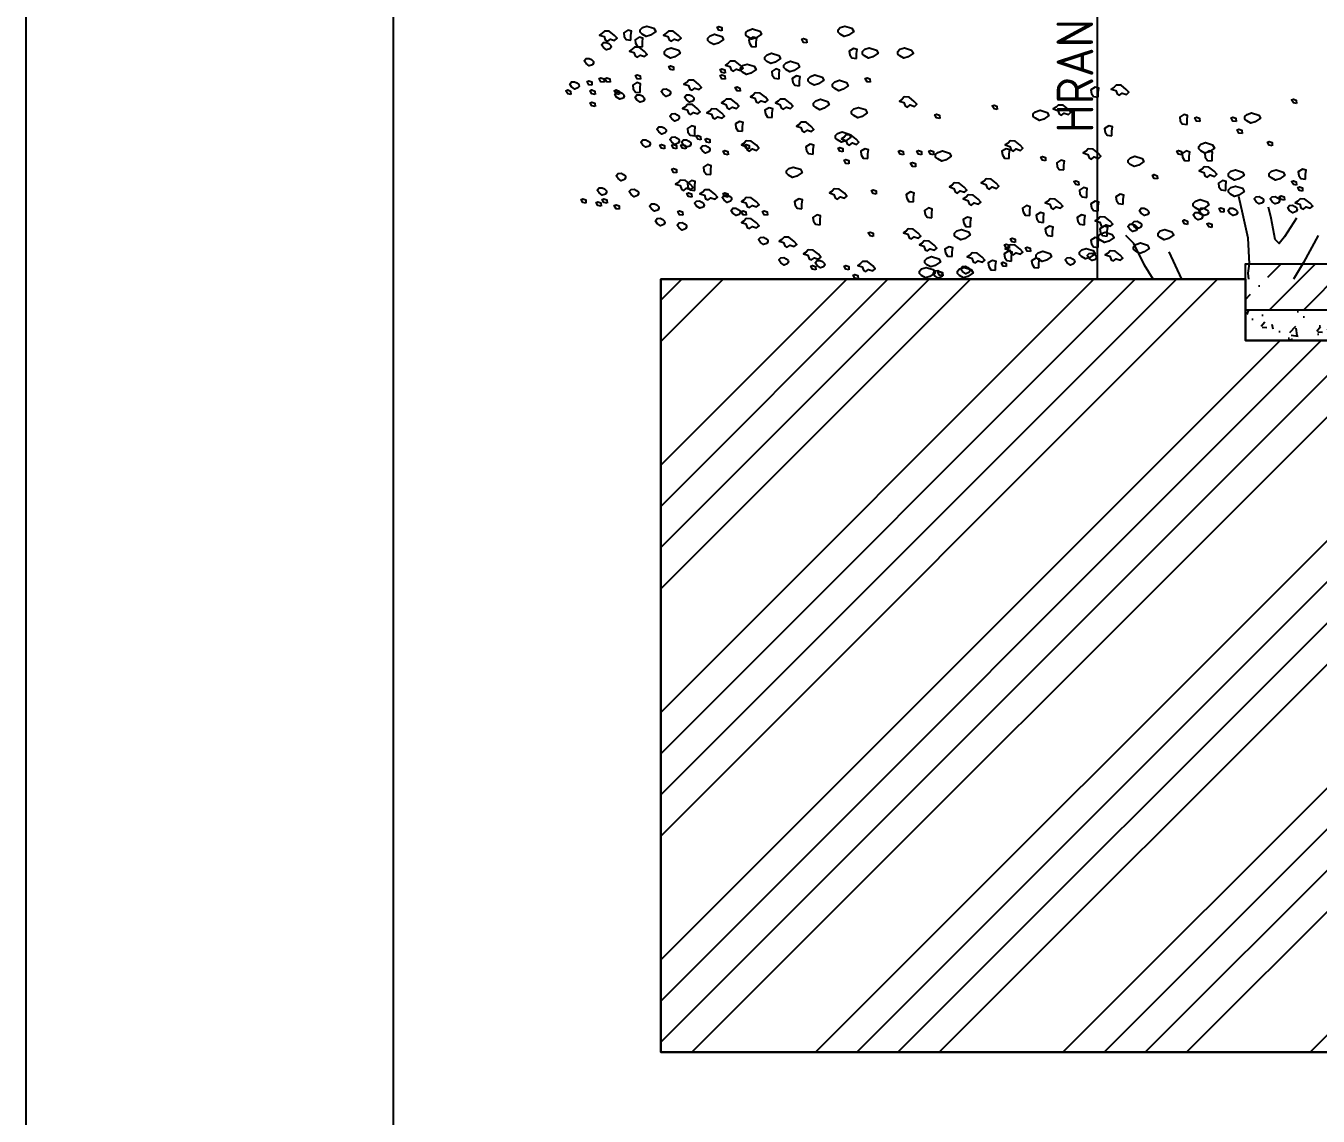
# Model space of a CAD drawing. Header units: millimetres. Extents: x 462666 to 1244237, y 2328025 to 3795663.
# Drawn here: x 1063301 to 1067525, y 2708791 to 2712353 of the extents above; entities that cross this region are included whole.
import ezdxf
from ezdxf.lldxf.tags import DXFTag

# ---------------------------------------------------------------- set-up
doc = ezdxf.new("R2010")
doc.units = ezdxf.units.MM
for name, color, linetype in [('arbre', 250, 'Continuous'), ('MUR_POH', 64, 'Continuous'), ('MUR_REZ', 3, 'Continuous'), ('MUR_ZAK', 64, 'DASHED'), ('PLO_LIN', 6, 'Continuous'), ('POP', 7, 'Continuous'), ('POP_100', 8, 'Continuous'), ('RAM_100', 160, 'Continuous')]:
    doc.layers.add(name, color=color, linetype=linetype)
doc.styles.add('ISOCP.SHX', font='ISOCP.shx', dxfattribs={"height": 150})
tags = doc.linetypes.add('DASHED', pattern=[0.75, 0.5, -0.25]).pattern_tags.tags
tags[6:7] = [DXFTag(74, 4), DXFTag(75, 0), DXFTag(340, '0'), DXFTag(46, 1.0), DXFTag(50, 0.0), DXFTag(44, 0.0), DXFTag(45, 0.0)]
tags[4:5] = [DXFTag(74, 4), DXFTag(75, 0), DXFTag(340, '0'), DXFTag(46, 1.0), DXFTag(50, 0.0), DXFTag(44, 0.0), DXFTag(45, 0.0)]

# ---------------------------------------------------------------- blocks, each defined once
blk = doc.blocks.new('Z_RAM_A_3_hp 1220')
at = {"layer": 'POP', "linetype": 'Continuous'}
blk.add_lwpolyline([(-288.5, -408), (-6.5, -408), (-6.5, -13), (-288.5, -13)], close=True, dxfattribs=at)
at = {"layer": 'RAM_100', "linetype": 'Continuous'}
for points in [[(-297, -420), (0, -420), (0, 0), (-297, 0)], [(-288.5, -13), (-288.5, -408), (-6.5, -408), (-6.5, -13)]]:
    blk.add_lwpolyline(points, close=True, dxfattribs=at)
blk = doc.blocks.new('STROM 2')
at = {"layer": 'arbre', "color": 252}
for points in [[(1050565.4, 2712306.8), (1050565.4, 2712322.2), (1050567.1, 2712335.8), (1050555.2, 2712339.2), (1050541.6, 2712330.7), (1050543.3, 2712318.8), (1050550.1, 2712308.5)], [(1050629.3, 2712323.3), (1050615.1, 2712318.7), (1050602, 2712326.1), (1050595.2, 2712332.4), (1050595.2, 2712340.3), (1050602.6, 2712347.7), (1050617.3, 2712352.8), (1050640.6, 2712345.4), (1050646.3, 2712335.2)], [(1050862.9, 2712337.2), (1050852.7, 2712338.9), (1050847, 2712349.1), (1050852.7, 2712351.3), (1050862.4, 2712347.9)], [(1050975, 2712314.4), (1050960.8, 2712309.9), (1050947.7, 2712317.3), (1050940.9, 2712323.5), (1050940.9, 2712331.4), (1050948.3, 2712338.8), (1050963, 2712343.9), (1050986.3, 2712336.6), (1050992, 2712326.3)], [(1051276.3, 2712323.3), (1051262.1, 2712318.7), (1051249.1, 2712326.1), (1051242.2, 2712332.4), (1051242.2, 2712340.3), (1051249.6, 2712347.7), (1051264.4, 2712352.8), (1051287.7, 2712345.4), (1051293.4, 2712335.2)], [(1050511.4, 2712322.3), (1050494.4, 2712335.9), (1050478.5, 2712336.5), (1050471.6, 2712329.1), (1050462.6, 2712323.4), (1050477.3, 2712318.9), (1050481.3, 2712307.5), (1050489.3, 2712303.6), (1050498.4, 2712310.4), (1050512, 2712305.8), (1050519.9, 2712312.7)], [(1050496.8, 2712278.8), (1050486, 2712274.8), (1050475.8, 2712282.2), (1050469.6, 2712291.3), (1050475.8, 2712298.7), (1050485.5, 2712299.2), (1050493.4, 2712295.3), (1050499.7, 2712289.6), (1050500.2, 2712283.9)], [(1050602.7, 2712284.5), (1050602.7, 2712299.8), (1050604.4, 2712313.5), (1050592.5, 2712316.9), (1050578.8, 2712308.3), (1050580.5, 2712296.4), (1050587.3, 2712286.2)], [(1050720.5, 2712322.3), (1050703.5, 2712335.9), (1050687.6, 2712336.5), (1050680.7, 2712329.1), (1050671.6, 2712323.4), (1050686.4, 2712318.9), (1050690.4, 2712307.5), (1050698.3, 2712303.6), (1050707.4, 2712310.4), (1050721.1, 2712305.8), (1050729, 2712312.7)], [(1050850.9, 2712296.7), (1050836.7, 2712292.1), (1050823.6, 2712299.5), (1050816.8, 2712305.8), (1050816.8, 2712313.7), (1050824.2, 2712321.1), (1050838.9, 2712326.2), (1050862.2, 2712318.8), (1050867.9, 2712308.6)], [(1050975.1, 2712284.5), (1050975.1, 2712299.8), (1050976.8, 2712313.5), (1050964.9, 2712316.9), (1050951.2, 2712308.3), (1050953, 2712296.4), (1050959.8, 2712286.2)], [(1051139.7, 2712297.6), (1051129.4, 2712299.3), (1051123.8, 2712309.6), (1051129.4, 2712311.8), (1051139.1, 2712308.4)], [(1050609.4, 2712270.1), (1050592.4, 2712283.7), (1050576.5, 2712284.3), (1050569.7, 2712276.9), (1050560.6, 2712271.2), (1050575.3, 2712266.7), (1050579.3, 2712255.3), (1050587.3, 2712251.3), (1050596.4, 2712258.1), (1050610, 2712253.6), (1050617.9, 2712260.4)], [(1050709, 2712252.4), (1050694.8, 2712247.8), (1050681.8, 2712255.2), (1050675, 2712261.5), (1050675, 2712269.4), (1050682.3, 2712276.8), (1050697.1, 2712281.9), (1050720.4, 2712274.5), (1050726.1, 2712264.3)], [(1051037, 2712234.7), (1051022.8, 2712230.1), (1051009.7, 2712237.5), (1051002.9, 2712243.8), (1051002.9, 2712251.7), (1051010.3, 2712259.1), (1051025.1, 2712264.2), (1051048.4, 2712256.8), (1051054, 2712246.6)], [(1051302.8, 2712247.3), (1051302.8, 2712262.6), (1051304.5, 2712276.2), (1051292.6, 2712279.6), (1051279, 2712271.1), (1051280.7, 2712259.2), (1051287.5, 2712249)], [(1051356.1, 2712252.4), (1051341.9, 2712247.8), (1051328.8, 2712255.2), (1051322, 2712261.5), (1051322, 2712269.4), (1051329.4, 2712276.8), (1051344.2, 2712281.9), (1051367.5, 2712274.5), (1051373.1, 2712264.3)], [(1051471.3, 2712252.4), (1051457.1, 2712247.8), (1051444.1, 2712255.2), (1051437.2, 2712261.5), (1051437.2, 2712269.4), (1051444.6, 2712276.8), (1051459.4, 2712281.9), (1051482.7, 2712274.5), (1051488.4, 2712264.3)], [(1050439.8, 2712226.6), (1050429, 2712222.6), (1050418.8, 2712230), (1050412.6, 2712239.1), (1050418.8, 2712246.4), (1050428.5, 2712247), (1050436.4, 2712243), (1050442.7, 2712237.3), (1050443.2, 2712231.7)], [(1050704.8, 2712208.7), (1050694.6, 2712210.4), (1050688.9, 2712220.7), (1050694.6, 2712222.9), (1050704.2, 2712219.5)], [(1050872.8, 2712198.8), (1050862.6, 2712200.6), (1050856.9, 2712210.8), (1050862.6, 2712213), (1050872.3, 2712209.6)], [(1050923.1, 2712224.3), (1050906, 2712238), (1050890.1, 2712238.5), (1050883.3, 2712231.2), (1050874.2, 2712225.5), (1050889, 2712220.9), (1050892.9, 2712209.6), (1050900.9, 2712205.6), (1050910, 2712212.4), (1050923.6, 2712207.9), (1050931.6, 2712214.7)], [(1050957.2, 2712199.2), (1050943, 2712194.7), (1050930, 2712202.1), (1050923.1, 2712208.3), (1050923.1, 2712216.3), (1050930.5, 2712223.6), (1050945.3, 2712228.8), (1050968.6, 2712221.4), (1050974.3, 2712211.2)], [(1051049.6, 2712180.3), (1051049.6, 2712195.6), (1051051.3, 2712209.2), (1051039.4, 2712212.6), (1051025.7, 2712204.1), (1051027.4, 2712192.2), (1051034.2, 2712182)], [(1051099.1, 2712208.1), (1051084.8, 2712203.5), (1051071.8, 2712210.9), (1051065, 2712217.2), (1051065, 2712225.1), (1051072.4, 2712232.5), (1051087.1, 2712237.6), (1051110.4, 2712230.2), (1051116.1, 2712220)], [(1050392.3, 2712150.6), (1050381.5, 2712146.6), (1050371.3, 2712154), (1050365.1, 2712163.1), (1050371.3, 2712170.5), (1050381, 2712171), (1050388.9, 2712167), (1050395.2, 2712161.4), (1050395.7, 2712155.7)], [(1050438, 2712159.3), (1050427.7, 2712161), (1050422.1, 2712171.3), (1050427.7, 2712173.5), (1050437.4, 2712170.1)], [(1050477.5, 2712169.2), (1050467.3, 2712170.9), (1050461.6, 2712181.1), (1050467.3, 2712183.4), (1050476.9, 2712180)], [(1050497.3, 2712169.2), (1050487, 2712170.9), (1050481.4, 2712181.1), (1050487, 2712183.4), (1050496.7, 2712180)], [(1050596.1, 2712179.1), (1050585.9, 2712180.8), (1050580.2, 2712191), (1050585.9, 2712193.3), (1050595.5, 2712189.9)], [(1050787.4, 2712161.9), (1050770.4, 2712175.5), (1050754.5, 2712176.1), (1050747.7, 2712168.7), (1050738.6, 2712163), (1050753.4, 2712158.5), (1050757.3, 2712147.1), (1050765.3, 2712143.1), (1050774.4, 2712150), (1050788, 2712145.4), (1050796, 2712152.2)], [(1050872.8, 2712179.1), (1050862.6, 2712180.8), (1050856.9, 2712191), (1050862.6, 2712193.3), (1050872.3, 2712189.9)], [(1051116.6, 2712157.9), (1051116.6, 2712173.3), (1051118.3, 2712186.9), (1051106.4, 2712190.3), (1051092.8, 2712181.8), (1051094.5, 2712169.9), (1051101.3, 2712159.6)], [(1051178.8, 2712163.8), (1051164.6, 2712159.2), (1051151.6, 2712166.6), (1051144.7, 2712172.9), (1051144.7, 2712180.8), (1051152.1, 2712188.2), (1051166.9, 2712193.3), (1051190.2, 2712185.9), (1051195.9, 2712175.7)], [(1051258.6, 2712146.1), (1051244.4, 2712141.5), (1051231.3, 2712148.9), (1051224.5, 2712155.2), (1051224.5, 2712163.1), (1051231.9, 2712170.5), (1051246.7, 2712175.6), (1051270, 2712168.2), (1051275.6, 2712158)], [(1051347.2, 2712169.2), (1051337, 2712170.9), (1051331.3, 2712181.1), (1051337, 2712183.4), (1051346.6, 2712180)], [(1050368.8, 2712129.7), (1050358.6, 2712131.4), (1050352.9, 2712141.6), (1050358.6, 2712143.9), (1050368.2, 2712140.5)], [(1050447.9, 2712129.7), (1050437.6, 2712131.4), (1050432, 2712141.6), (1050437.6, 2712143.9), (1050447.3, 2712140.5)], [(1050526.9, 2712129.7), (1050516.7, 2712131.4), (1050511, 2712141.6), (1050516.7, 2712143.9), (1050526.4, 2712140.5)], [(1050539.6, 2712117.3), (1050528.8, 2712113.4), (1050518.6, 2712120.7), (1050512.3, 2712129.8), (1050518.6, 2712137.2), (1050528.2, 2712137.8), (1050536.2, 2712133.8), (1050542.4, 2712128.1), (1050543, 2712122.5)], [(1050595.2, 2712135.6), (1050595.2, 2712150.9), (1050596.9, 2712164.5), (1050585, 2712167.9), (1050571.4, 2712159.4), (1050573.1, 2712147.5), (1050579.9, 2712137.3)], [(1050606.1, 2712107.8), (1050595.3, 2712103.9), (1050585.1, 2712111.3), (1050578.8, 2712120.3), (1050585.1, 2712127.7), (1050594.7, 2712128.3), (1050602.7, 2712124.3), (1050608.9, 2712118.6), (1050609.5, 2712113)], [(1050691.6, 2712126.8), (1050680.8, 2712122.9), (1050670.6, 2712130.2), (1050664.3, 2712139.3), (1050670.6, 2712146.7), (1050680.2, 2712147.3), (1050688.2, 2712143.3), (1050694.4, 2712137.6), (1050695, 2712131.9)], [(1050767.6, 2712107.8), (1050756.8, 2712103.9), (1050746.6, 2712111.3), (1050740.3, 2712120.3), (1050746.6, 2712127.7), (1050756.3, 2712128.3), (1050764.2, 2712124.3), (1050770.5, 2712118.6), (1050771, 2712113)], [(1050922.2, 2712139.6), (1050912, 2712141.3), (1050906.3, 2712151.5), (1050912, 2712153.8), (1050921.7, 2712150.4)], [(1051004.6, 2712120.1), (1050987.6, 2712133.8), (1050971.7, 2712134.3), (1050964.8, 2712126.9), (1050955.7, 2712121.3), (1050970.5, 2712116.7), (1050974.5, 2712105.4), (1050982.4, 2712101.4), (1050991.5, 2712108.2), (1051005.2, 2712103.7), (1051013.1, 2712110.5)], [(1052092.4, 2712120.7), (1052092.4, 2712136), (1052094.1, 2712149.7), (1052082.1, 2712153.1), (1052068.5, 2712144.5), (1052070.2, 2712132.6), (1052077, 2712122.4)], [(1052184.1, 2712146), (1052167.1, 2712159.6), (1052151.2, 2712160.2), (1052144.3, 2712152.8), (1052135.2, 2712147.1), (1052150, 2712142.6), (1052154, 2712131.2), (1052161.9, 2712127.2), (1052171, 2712134), (1052184.7, 2712129.5), (1052192.6, 2712136.3)], [(1050447.9, 2712090.2), (1050437.6, 2712091.9), (1050432, 2712102.1), (1050437.6, 2712104.4), (1050447.3, 2712101)], [(1050783.3, 2712082.6), (1050766.2, 2712096.2), (1050750.3, 2712096.8), (1050743.5, 2712089.4), (1050734.4, 2712083.7), (1050749.2, 2712079.2), (1050753.2, 2712067.8), (1050761.1, 2712063.8), (1050770.2, 2712070.6), (1050783.8, 2712066.1), (1050791.8, 2712072.9)], [(1050910, 2712100.2), (1050892.9, 2712113.9), (1050877, 2712114.4), (1050870.2, 2712107.1), (1050861.1, 2712101.4), (1050875.9, 2712096.8), (1050879.9, 2712085.5), (1050887.8, 2712081.5), (1050896.9, 2712088.3), (1050910.6, 2712083.8), (1050918.5, 2712090.6)], [(1051027.2, 2712053.7), (1051027.2, 2712069), (1051028.9, 2712082.6), (1051017, 2712086), (1051003.4, 2712077.5), (1051005.1, 2712065.6), (1051011.9, 2712055.4)], [(1051086.4, 2712100.2), (1051069.4, 2712113.9), (1051053.5, 2712114.4), (1051046.6, 2712107.1), (1051037.5, 2712101.4), (1051052.3, 2712096.8), (1051056.3, 2712085.5), (1051064.2, 2712081.5), (1051073.3, 2712088.3), (1051087, 2712083.8), (1051094.9, 2712090.6)], [(1051196.6, 2712084), (1051182.4, 2712079.5), (1051169.3, 2712086.9), (1051162.5, 2712093.1), (1051162.5, 2712101.1), (1051169.9, 2712108.5), (1051184.6, 2712113.6), (1051207.9, 2712106.2), (1051213.6, 2712096)], [(1051320.6, 2712057.5), (1051306.4, 2712052.9), (1051293.4, 2712060.3), (1051286.6, 2712066.6), (1051286.6, 2712074.5), (1051293.9, 2712081.9), (1051308.7, 2712087), (1051332, 2712079.6), (1051337.7, 2712069.4)], [(1051491.5, 2712106.8), (1051474.5, 2712120.4), (1051458.6, 2712121), (1051451.7, 2712113.6), (1051442.6, 2712107.9), (1051457.4, 2712103.4), (1051461.4, 2712092), (1051469.4, 2712088), (1051478.4, 2712094.9), (1051492.1, 2712090.3), (1051500, 2712097.1)], [(1051762.3, 2712080.3), (1051752.1, 2712082), (1051746.4, 2712092.2), (1051752.1, 2712094.5), (1051761.7, 2712091.1)], [(1051994.6, 2712080.7), (1051977.6, 2712094.3), (1051961.7, 2712094.8), (1051954.9, 2712087.5), (1051945.8, 2712081.8), (1051960.5, 2712077.2), (1051964.5, 2712065.9), (1051972.5, 2712061.9), (1051981.6, 2712068.7), (1051995.2, 2712064.2), (1052003.1, 2712071)], [(1052740.7, 2712100.1), (1052730.5, 2712101.8), (1052724.8, 2712112), (1052730.5, 2712114.3), (1052740.1, 2712110.8)], [(1050720.1, 2712046.1), (1050709.3, 2712042.1), (1050699.1, 2712049.5), (1050692.8, 2712058.6), (1050699.1, 2712066), (1050708.7, 2712066.6), (1050716.7, 2712062.6), (1050722.9, 2712056.9), (1050723.5, 2712051.2)], [(1050862.6, 2712068), (1050845.6, 2712081.6), (1050829.7, 2712082.2), (1050822.8, 2712074.8), (1050813.8, 2712069.1), (1050828.5, 2712064.5), (1050832.5, 2712053.2), (1050840.5, 2712049.2), (1050849.5, 2712056), (1050863.2, 2712051.5), (1050871.1, 2712058.3)], [(1051574.5, 2712050.7), (1051564.3, 2712052.4), (1051558.6, 2712062.6), (1051564.3, 2712064.9), (1051573.9, 2712061.5)], [(1051914.5, 2712048.6), (1051900.3, 2712044.1), (1051887.3, 2712051.4), (1051880.4, 2712057.7), (1051880.4, 2712065.6), (1051887.8, 2712073), (1051902.6, 2712078.1), (1051925.9, 2712070.8), (1051931.6, 2712060.5)], [(1052382.9, 2712031.4), (1052382.9, 2712046.7), (1052384.6, 2712060.3), (1052372.6, 2712063.7), (1052359, 2712055.2), (1052360.7, 2712043.3), (1052367.5, 2712033.1)], [(1052424.4, 2712040.8), (1052414.2, 2712042.5), (1052408.5, 2712052.7), (1052414.2, 2712055), (1052423.9, 2712051.6)], [(1052543, 2712040.8), (1052532.8, 2712042.5), (1052527.1, 2712052.7), (1052532.8, 2712055), (1052542.5, 2712051.6)], [(1052605.9, 2712039.7), (1052591.7, 2712035.2), (1052578.6, 2712042.6), (1052571.8, 2712048.8), (1052571.8, 2712056.8), (1052579.2, 2712064.2), (1052594, 2712069.3), (1052617.3, 2712061.9), (1052622.9, 2712051.7)], [(1050677.4, 2712003.4), (1050666.6, 2711999.4), (1050656.3, 2712006.8), (1050650.1, 2712015.9), (1050656.3, 2712023.3), (1050666, 2712023.8), (1050673.9, 2712019.8), (1050680.2, 2712014.2), (1050680.8, 2712008.5)], [(1050774, 2711994.1), (1050774, 2712009.5), (1050775.7, 2712023.1), (1050763.8, 2712026.5), (1050750.1, 2712018), (1050751.8, 2712006.1), (1050758.7, 2711995.8)], [(1050930.4, 2712009), (1050930.4, 2712024.3), (1050932.1, 2712038), (1050920.2, 2712041.4), (1050906.6, 2712032.9), (1050908.3, 2712020.9), (1050915.1, 2712010.7)], [(1051154.9, 2712024.7), (1051137.9, 2712038.3), (1051122, 2712038.9), (1051115.2, 2712031.5), (1051106.1, 2712025.8), (1051120.9, 2712021.3), (1051124.8, 2712009.9), (1051132.8, 2712005.9), (1051141.9, 2712012.7), (1051155.5, 2712008.2), (1051163.5, 2712015)], [(1051267.5, 2711977.7), (1051253.3, 2711973.2), (1051240.2, 2711980.6), (1051233.4, 2711986.8), (1051233.4, 2711994.8), (1051240.8, 2712002.1), (1051255.5, 2712007.3), (1051278.8, 2711999.9), (1051284.5, 2711989.7)], [(1052137.1, 2711994.1), (1052137.1, 2712009.5), (1052138.8, 2712023.1), (1052126.8, 2712026.5), (1052113.2, 2712018), (1052114.9, 2712006.1), (1052121.7, 2711995.8)], [(1052562.8, 2712001.3), (1052552.6, 2712003), (1052546.9, 2712013.2), (1052552.6, 2712015.5), (1052562.2, 2712012.1)], [(1050625.1, 2711960.6), (1050614.3, 2711956.7), (1050604.1, 2711964), (1050597.8, 2711973.1), (1050604.1, 2711980.5), (1050613.7, 2711981.1), (1050621.7, 2711977.1), (1050627.9, 2711971.4), (1050628.5, 2711965.7)], [(1050675.2, 2711951.9), (1050664.9, 2711953.6), (1050659.3, 2711963.8), (1050664.9, 2711966.1), (1050674.6, 2711962.7)], [(1050720.1, 2711970.1), (1050709.3, 2711966.2), (1050699.1, 2711973.5), (1050692.8, 2711982.6), (1050699.1, 2711990), (1050708.7, 2711990.6), (1050716.7, 2711986.6), (1050722.9, 2711980.9), (1050723.5, 2711975.2)], [(1050714.7, 2711951.9), (1050704.5, 2711953.6), (1050698.8, 2711963.8), (1050704.5, 2711966.1), (1050714.1, 2711962.7)], [(1050744.3, 2711951.9), (1050734.1, 2711953.6), (1050728.4, 2711963.8), (1050734.1, 2711966.1), (1050743.8, 2711962.7)], [(1050758.1, 2711960.6), (1050747.3, 2711956.7), (1050737.1, 2711964), (1050730.8, 2711973.1), (1050737.1, 2711980.5), (1050746.7, 2711981.1), (1050754.7, 2711977.1), (1050761, 2711971.4), (1050761.5, 2711965.7)], [(1050793.8, 2711981.5), (1050783.5, 2711983.2), (1050777.9, 2711993.4), (1050783.5, 2711995.7), (1050793.2, 2711992.3)], [(1050819.9, 2711941.6), (1050809.1, 2711937.7), (1050798.8, 2711945.1), (1050792.6, 2711954.1), (1050798.8, 2711961.5), (1050808.5, 2711962.1), (1050816.5, 2711958.1), (1050822.7, 2711952.4), (1050823.3, 2711946.8)], [(1050823.4, 2711971.6), (1050813.2, 2711973.3), (1050807.5, 2711983.6), (1050813.2, 2711985.8), (1050822.8, 2711982.4)], [(1050975.3, 2711963.1), (1050958.3, 2711976.7), (1050942.4, 2711977.3), (1050935.6, 2711969.9), (1050926.5, 2711964.2), (1050941.2, 2711959.7), (1050945.2, 2711948.3), (1050953.2, 2711944.3), (1050962.3, 2711951.2), (1050975.9, 2711946.6), (1050983.8, 2711953.4)], [(1050951.9, 2711951.9), (1050941.7, 2711953.6), (1050936, 2711963.8), (1050941.7, 2711966.1), (1050951.3, 2711962.7)], [(1051161.3, 2711934.6), (1051161.3, 2711949.9), (1051163, 2711963.5), (1051151.1, 2711966.9), (1051137.5, 2711958.4), (1051139.2, 2711946.5), (1051146, 2711936.3)], [(1051302, 2711982.7), (1051285, 2711996.3), (1051269.1, 2711996.9), (1051262.3, 2711989.5), (1051253.2, 2711983.8), (1051267.9, 2711979.3), (1051271.9, 2711967.9), (1051279.9, 2711963.9), (1051289, 2711970.8), (1051302.6, 2711966.2), (1051310.5, 2711973)], [(1051837.8, 2711963.1), (1051820.8, 2711976.7), (1051804.9, 2711977.3), (1051798, 2711969.9), (1051788.9, 2711964.2), (1051803.7, 2711959.7), (1051807.7, 2711948.3), (1051815.6, 2711944.3), (1051824.7, 2711951.2), (1051838.4, 2711946.6), (1051846.3, 2711953.4)], [(1052455.2, 2711942.3), (1052441, 2711937.7), (1052427.9, 2711945.1), (1052421.1, 2711951.4), (1052421.1, 2711959.3), (1052428.5, 2711966.7), (1052443.3, 2711971.8), (1052466.6, 2711964.4), (1052472.3, 2711954.2)], [(1052661.6, 2711961.8), (1052651.4, 2711963.5), (1052645.7, 2711973.7), (1052651.4, 2711976), (1052661.1, 2711972.5)], [(1050882.7, 2711932.1), (1050872.5, 2711933.8), (1050866.8, 2711944), (1050872.5, 2711946.3), (1050882.1, 2711942.9)], [(1051258.3, 2711942), (1051248, 2711943.7), (1051242.4, 2711953.9), (1051248, 2711956.2), (1051257.7, 2711952.8)], [(1051278, 2711902.5), (1051267.8, 2711904.2), (1051262.1, 2711914.4), (1051267.8, 2711916.7), (1051277.5, 2711913.3)], [(1051340.1, 2711919.7), (1051340.1, 2711935), (1051341.8, 2711948.6), (1051329.9, 2711952), (1051316.2, 2711943.5), (1051317.9, 2711931.6), (1051324.7, 2711921.4)], [(1051455.9, 2711932.1), (1051445.7, 2711933.8), (1051440, 2711944), (1051445.7, 2711946.3), (1051455.3, 2711942.9)], [(1051515.2, 2711932.1), (1051505, 2711933.8), (1051499.3, 2711944), (1051505, 2711946.3), (1051514.6, 2711942.9)], [(1051554.7, 2711932.1), (1051544.5, 2711933.8), (1051538.8, 2711944), (1051544.5, 2711946.3), (1051554.2, 2711942.9)], [(1051595.4, 2711915.7), (1051581.2, 2711911.2), (1051568.2, 2711918.5), (1051561.3, 2711924.8), (1051561.3, 2711932.7), (1051568.7, 2711940.1), (1051583.5, 2711945.2), (1051606.8, 2711937.9), (1051612.5, 2711927.6)], [(1051801.9, 2711919.7), (1051801.9, 2711935), (1051803.6, 2711948.6), (1051791.7, 2711952), (1051778, 2711943.5), (1051779.7, 2711931.6), (1051786.5, 2711921.4)], [(1051920.4, 2711912.4), (1051910.2, 2711914.1), (1051904.5, 2711924.3), (1051910.2, 2711926.6), (1051919.8, 2711923.1)], [(1052092.6, 2711937), (1052075.6, 2711950.6), (1052059.7, 2711951.2), (1052052.9, 2711943.8), (1052043.8, 2711938.1), (1052058.5, 2711933.6), (1052062.5, 2711922.2), (1052070.5, 2711918.2), (1052079.6, 2711925), (1052093.2, 2711920.5), (1052101.2, 2711927.3)], [(1052224.8, 2711898), (1052210.6, 2711893.4), (1052197.5, 2711900.8), (1052190.7, 2711907.1), (1052190.7, 2711915), (1052198.1, 2711922.4), (1052212.8, 2711927.5), (1052236.1, 2711920.1), (1052241.8, 2711909.9)], [(1052365.1, 2711932.1), (1052354.9, 2711933.8), (1052349.2, 2711944), (1052354.9, 2711946.3), (1052364.6, 2711942.9)], [(1052390.3, 2711912.2), (1052390.3, 2711927.6), (1052392, 2711941.2), (1052380.1, 2711944.6), (1052366.5, 2711936.1), (1052368.2, 2711924.2), (1052375, 2711913.9)], [(1052464.8, 2711912.2), (1052464.8, 2711927.6), (1052466.5, 2711941.2), (1052454.6, 2711944.6), (1052440.9, 2711936.1), (1052442.6, 2711924.2), (1052449.5, 2711913.9)], [(1050714.7, 2711872.8), (1050704.5, 2711874.5), (1050698.8, 2711884.8), (1050704.5, 2711887), (1050714.1, 2711883.6)], [(1050826.1, 2711867.6), (1050826.1, 2711882.9), (1050827.8, 2711896.5), (1050815.9, 2711899.9), (1050802.3, 2711891.4), (1050804, 2711879.5), (1050810.8, 2711869.3)], [(1051107.9, 2711862.5), (1051093.7, 2711858), (1051080.6, 2711865.4), (1051073.8, 2711871.6), (1051073.8, 2711879.6), (1051081.2, 2711887), (1051096, 2711892.1), (1051119.3, 2711884.7), (1051125, 2711874.5)], [(1051495.4, 2711892.6), (1051485.2, 2711894.3), (1051479.5, 2711904.5), (1051485.2, 2711906.8), (1051494.9, 2711903.4)], [(1051980.6, 2711882.5), (1051980.6, 2711897.8), (1051982.3, 2711911.4), (1051970.4, 2711914.8), (1051956.8, 2711906.3), (1051958.5, 2711894.4), (1051965.3, 2711884.2)], [(1052471.6, 2711878.2), (1052454.6, 2711891.8), (1052438.6, 2711892.4), (1052431.8, 2711885), (1052422.7, 2711879.3), (1052437.5, 2711874.8), (1052441.5, 2711863.4), (1052449.4, 2711859.4), (1052458.5, 2711866.3), (1052472.2, 2711861.7), (1052480.1, 2711868.5)], [(1052552.7, 2711853.7), (1052538.5, 2711849.1), (1052525.4, 2711856.5), (1052518.6, 2711862.8), (1052518.6, 2711870.7), (1052526, 2711878.1), (1052540.8, 2711883.2), (1052564.1, 2711875.8), (1052569.8, 2711865.6)], [(1052685.7, 2711853.7), (1052671.5, 2711849.1), (1052658.4, 2711856.5), (1052651.6, 2711862.8), (1052651.6, 2711870.7), (1052659, 2711878.1), (1052673.7, 2711883.2), (1052697, 2711875.8), (1052702.7, 2711865.6)], [(1052770.2, 2711852.7), (1052770.2, 2711868), (1052771.9, 2711881.6), (1052760, 2711885), (1052746.3, 2711876.5), (1052748, 2711864.6), (1052754.8, 2711854.4)], [(1050544.3, 2711851.4), (1050533.5, 2711847.4), (1050523.3, 2711854.8), (1050517.1, 2711863.9), (1050523.3, 2711871.3), (1050533, 2711871.9), (1050540.9, 2711867.9), (1050547.2, 2711862.2), (1050547.7, 2711856.5)], [(1050760.3, 2711834.7), (1050743.3, 2711848.4), (1050727.3, 2711848.9), (1050720.5, 2711841.5), (1050711.4, 2711835.9), (1050726.2, 2711831.3), (1050730.2, 2711820), (1050738.1, 2711816), (1050747.2, 2711822.8), (1050760.9, 2711818.3), (1050768.8, 2711825.1)], [(1050774, 2711815.4), (1050774, 2711830.8), (1050775.7, 2711844.4), (1050763.8, 2711847.8), (1050750.1, 2711839.3), (1050751.8, 2711827.4), (1050758.7, 2711817.1)], [(1051654.9, 2711825.9), (1051637.8, 2711839.6), (1051621.9, 2711840.1), (1051615.1, 2711832.7), (1051606, 2711827.1), (1051620.8, 2711822.5), (1051624.7, 2711811.2), (1051632.7, 2711807.2), (1051641.8, 2711814), (1051655.4, 2711809.5), (1051663.4, 2711816.3)], [(1051759.4, 2711839), (1051742.4, 2711852.6), (1051726.4, 2711853.2), (1051719.6, 2711845.8), (1051710.5, 2711840.1), (1051725.3, 2711835.6), (1051729.3, 2711824.2), (1051737.2, 2711820.3), (1051746.3, 2711827.1), (1051760, 2711822.5), (1051767.9, 2711829.3)], [(1052029.1, 2711833.3), (1052018.9, 2711835), (1052013.2, 2711845.3), (1052018.9, 2711847.5), (1052028.6, 2711844.1)], [(1052286.1, 2711853.1), (1052275.9, 2711854.8), (1052270.2, 2711865), (1052275.9, 2711867.3), (1052285.5, 2711863.9)], [(1052509.5, 2711815.4), (1052509.5, 2711830.8), (1052511.2, 2711844.4), (1052499.3, 2711847.8), (1052485.6, 2711839.3), (1052487.3, 2711827.4), (1052494.2, 2711817.1)], [(1052740.7, 2711833.3), (1052730.5, 2711835), (1052724.8, 2711845.3), (1052730.5, 2711847.5), (1052740.1, 2711844.1)], [(1050482.6, 2711803.9), (1050471.8, 2711800), (1050461.6, 2711807.3), (1050455.3, 2711816.4), (1050461.6, 2711823.8), (1050471.2, 2711824.4), (1050479.2, 2711820.4), (1050485.4, 2711814.7), (1050486, 2711809)], [(1050587.1, 2711799.2), (1050576.3, 2711795.2), (1050566.1, 2711802.6), (1050559.8, 2711811.7), (1050566.1, 2711819.1), (1050575.7, 2711819.6), (1050583.7, 2711815.7), (1050589.9, 2711810), (1050590.5, 2711804.3)], [(1050764.1, 2711793.8), (1050753.9, 2711795.5), (1050748.2, 2711805.7), (1050753.9, 2711808), (1050763.5, 2711804.6)], [(1050839.6, 2711803.4), (1050822.6, 2711817.1), (1050806.7, 2711817.6), (1050799.9, 2711810.2), (1050790.8, 2711804.6), (1050805.6, 2711800), (1050809.5, 2711788.7), (1050817.5, 2711784.7), (1050826.6, 2711791.5), (1050840.2, 2711787), (1050848.2, 2711793.8)], [(1050891.1, 2711780.2), (1050880.3, 2711776.2), (1050870.1, 2711783.6), (1050863.9, 2711792.7), (1050870.1, 2711800.1), (1050879.8, 2711800.6), (1050887.7, 2711796.7), (1050894, 2711791), (1050894.5, 2711785.3)], [(1050882.7, 2711793.8), (1050872.5, 2711795.5), (1050866.8, 2711805.7), (1050872.5, 2711808), (1050882.1, 2711804.6)], [(1050975.4, 2711778.4), (1050958.3, 2711792), (1050942.4, 2711792.6), (1050935.6, 2711785.2), (1050926.5, 2711779.5), (1050941.3, 2711775), (1050945.3, 2711763.6), (1050953.2, 2711759.6), (1050962.3, 2711766.5), (1050975.9, 2711761.9), (1050983.9, 2711768.7)], [(1051262.8, 2711806.3), (1051245.8, 2711820), (1051229.9, 2711820.5), (1051223.1, 2711813.2), (1051214, 2711807.5), (1051228.7, 2711802.9), (1051232.7, 2711791.6), (1051240.7, 2711787.6), (1051249.8, 2711794.4), (1051263.4, 2711789.9), (1051271.3, 2711796.7)], [(1051367, 2711803.7), (1051356.7, 2711805.4), (1051351.1, 2711815.6), (1051356.7, 2711817.9), (1051366.4, 2711814.5)], [(1051489, 2711778.2), (1051489, 2711793.5), (1051490.7, 2711807.2), (1051478.8, 2711810.6), (1051465.2, 2711802.1), (1051466.9, 2711790.1), (1051473.7, 2711779.9)], [(1051700.6, 2711786.7), (1051683.5, 2711800.4), (1051667.6, 2711800.9), (1051660.8, 2711793.6), (1051651.7, 2711787.9), (1051666.5, 2711783.3), (1051670.5, 2711772), (1051678.4, 2711768), (1051687.5, 2711774.8), (1051701.2, 2711770.3), (1051709.1, 2711777.1)], [(1052055.1, 2711793.1), (1052055.1, 2711808.4), (1052056.8, 2711822.1), (1052044.9, 2711825.5), (1052031.3, 2711816.9), (1052033, 2711805), (1052039.8, 2711794.8)], [(1052174.3, 2711770.8), (1052174.3, 2711786.1), (1052176, 2711799.7), (1052164.1, 2711803.1), (1052150.5, 2711794.6), (1052152.2, 2711782.7), (1052159, 2711772.5)], [(1052552.7, 2711800.5), (1052538.5, 2711796), (1052525.4, 2711803.4), (1052518.6, 2711809.6), (1052518.6, 2711817.6), (1052526, 2711824.9), (1052540.8, 2711830.1), (1052564.1, 2711822.7), (1052569.8, 2711812.4)], [(1052629.8, 2711775.4), (1052619, 2711771.5), (1052608.8, 2711778.8), (1052602.6, 2711787.9), (1052608.8, 2711795.3), (1052618.5, 2711795.9), (1052626.4, 2711791.9), (1052632.7, 2711786.2), (1052633.2, 2711780.6)], [(1052682.1, 2711775.4), (1052671.3, 2711771.5), (1052661.1, 2711778.8), (1052654.8, 2711787.9), (1052661.1, 2711795.3), (1052670.7, 2711795.9), (1052678.7, 2711791.9), (1052684.9, 2711786.2), (1052685.5, 2711780.6)], [(1052701.2, 2711783.9), (1052690.9, 2711785.6), (1052685.3, 2711795.9), (1052690.9, 2711798.1), (1052700.6, 2711794.7)], [(1052760.5, 2711813.6), (1052750.2, 2711815.3), (1052744.6, 2711825.5), (1052750.2, 2711827.8), (1052759.9, 2711824.4)], [(1050418.2, 2711774.1), (1050408, 2711775.8), (1050402.3, 2711786), (1050408, 2711788.3), (1050417.6, 2711784.8)], [(1050467.6, 2711764.2), (1050457.4, 2711765.9), (1050451.7, 2711776.1), (1050457.4, 2711778.4), (1050467.1, 2711775)], [(1050487.4, 2711774.1), (1050477.2, 2711775.8), (1050471.5, 2711786), (1050477.2, 2711788.3), (1050486.8, 2711784.8)], [(1050526.9, 2711754.3), (1050516.7, 2711756), (1050511, 2711766.2), (1050516.7, 2711768.5), (1050526.4, 2711765.1)], [(1050653.6, 2711751.7), (1050642.8, 2711747.7), (1050632.6, 2711755.1), (1050626.3, 2711764.2), (1050632.6, 2711771.6), (1050642.2, 2711772.1), (1050650.2, 2711768.2), (1050656.4, 2711762.5), (1050657, 2711756.8)], [(1050734.5, 2711734.5), (1050724.2, 2711736.2), (1050718.6, 2711746.5), (1050724.2, 2711748.7), (1050733.9, 2711745.3)], [(1050800.9, 2711761.2), (1050790.1, 2711757.2), (1050779.8, 2711764.6), (1050773.6, 2711773.7), (1050779.8, 2711781.1), (1050789.5, 2711781.6), (1050797.5, 2711777.7), (1050803.7, 2711772), (1050804.3, 2711766.3)], [(1050919.6, 2711737.5), (1050908.8, 2711733.5), (1050898.6, 2711740.9), (1050892.4, 2711749.9), (1050898.6, 2711757.3), (1050908.3, 2711757.9), (1050916.2, 2711753.9), (1050922.5, 2711748.2), (1050923, 2711742.6)], [(1050942, 2711734.5), (1050931.8, 2711736.2), (1050926.1, 2711746.5), (1050931.8, 2711748.7), (1050941.4, 2711745.3)], [(1051011.2, 2711734.5), (1051001, 2711736.2), (1050995.3, 2711746.5), (1051001, 2711748.7), (1051010.6, 2711745.3)], [(1051124.1, 2711755.9), (1051124.1, 2711771.2), (1051125.8, 2711784.8), (1051113.8, 2711788.2), (1051100.2, 2711779.7), (1051101.9, 2711767.8), (1051108.7, 2711757.6)], [(1051548.6, 2711726.1), (1051548.6, 2711741.4), (1051550.3, 2711755), (1051538.4, 2711758.4), (1051524.8, 2711749.9), (1051526.5, 2711738), (1051533.3, 2711727.8)], [(1051868.9, 2711733.5), (1051868.9, 2711748.9), (1051870.6, 2711762.5), (1051858.7, 2711765.9), (1051845.1, 2711757.4), (1051846.8, 2711745.5), (1051853.6, 2711735.2)], [(1051968.5, 2711773.7), (1051951.4, 2711787.3), (1051935.5, 2711787.9), (1051928.7, 2711780.5), (1051919.6, 2711774.8), (1051934.4, 2711770.3), (1051938.4, 2711758.9), (1051946.3, 2711754.9), (1051955.4, 2711761.8), (1051969.1, 2711757.2), (1051977, 2711764)], [(1052092.4, 2711748.4), (1052092.4, 2711763.8), (1052094.1, 2711777.4), (1052082.1, 2711780.8), (1052068.5, 2711772.3), (1052070.2, 2711760.4), (1052077, 2711750.1)], [(1052254.5, 2711737.5), (1052243.7, 2711733.5), (1052233.5, 2711740.9), (1052227.3, 2711749.9), (1052233.5, 2711757.3), (1052243.2, 2711757.9), (1052251.1, 2711753.9), (1052257.4, 2711748.2), (1052257.9, 2711742.6)], [(1052437.5, 2711756.2), (1052423.3, 2711751.7), (1052410.2, 2711759.1), (1052403.4, 2711765.3), (1052403.4, 2711773.3), (1052410.8, 2711780.6), (1052425.6, 2711785.8), (1052448.9, 2711778.4), (1052454.5, 2711768.1)], [(1052449.3, 2711737.5), (1052438.5, 2711733.5), (1052428.3, 2711740.9), (1052422, 2711749.9), (1052428.3, 2711757.3), (1052437.9, 2711757.9), (1052445.9, 2711753.9), (1052452.1, 2711748.2), (1052452.7, 2711742.6)], [(1052503.5, 2711744.4), (1052493.3, 2711746.1), (1052487.6, 2711756.3), (1052493.3, 2711758.6), (1052502.9, 2711755.2)], [(1052544.3, 2711737.5), (1052533.5, 2711733.5), (1052523.3, 2711740.9), (1052517, 2711749.9), (1052523.3, 2711757.3), (1052533, 2711757.9), (1052540.9, 2711753.9), (1052547.2, 2711748.2), (1052547.7, 2711742.6)], [(1052739.1, 2711747), (1052728.3, 2711743), (1052718.1, 2711750.4), (1052711.8, 2711759.4), (1052718.1, 2711766.8), (1052727.7, 2711767.4), (1052735.7, 2711763.4), (1052741.9, 2711757.7), (1052742.5, 2711752.1)], [(1052785.2, 2711773.7), (1052768.2, 2711787.3), (1052752.3, 2711787.9), (1052745.5, 2711780.5), (1052736.4, 2711774.8), (1052751.1, 2711770.3), (1052755.1, 2711758.9), (1052763.1, 2711754.9), (1052772.2, 2711761.8), (1052785.8, 2711757.2), (1052793.7, 2711764)], [(1050672.6, 2711704.2), (1050661.8, 2711700.2), (1050651.6, 2711707.6), (1050645.3, 2711716.7), (1050651.6, 2711724.1), (1050661.2, 2711724.7), (1050669.2, 2711720.7), (1050675.4, 2711715), (1050676, 2711709.3)], [(1050743.9, 2711690), (1050733.1, 2711686), (1050722.8, 2711693.4), (1050716.6, 2711702.5), (1050722.8, 2711709.8), (1050732.5, 2711710.4), (1050740.5, 2711706.4), (1050746.7, 2711700.8), (1050747.3, 2711695.1)], [(1050975.4, 2711709.5), (1050958.3, 2711723.1), (1050942.4, 2711723.7), (1050935.6, 2711716.3), (1050926.5, 2711710.6), (1050941.3, 2711706.1), (1050945.3, 2711694.7), (1050953.2, 2711690.8), (1050962.3, 2711697.6), (1050975.9, 2711693), (1050983.9, 2711699.8)], [(1051183.7, 2711703.8), (1051183.7, 2711719.1), (1051185.4, 2711732.7), (1051173.4, 2711736.1), (1051159.8, 2711727.6), (1051161.5, 2711715.7), (1051168.3, 2711705.5)], [(1051675.3, 2711696.3), (1051675.3, 2711711.6), (1051677, 2711725.3), (1051665, 2711728.7), (1051651.4, 2711720.2), (1051653.1, 2711708.2), (1051659.9, 2711698)], [(1051913.6, 2711711.2), (1051913.6, 2711726.5), (1051915.3, 2711740.2), (1051903.4, 2711743.6), (1051889.8, 2711735), (1051891.5, 2711723.1), (1051898.3, 2711712.9)], [(1052047.7, 2711703.8), (1052047.7, 2711719.1), (1052049.4, 2711732.7), (1052037.5, 2711736.1), (1052023.8, 2711727.6), (1052025.5, 2711715.7), (1052032.3, 2711705.5)], [(1052131.8, 2711714.9), (1052114.8, 2711728.5), (1052098.9, 2711729.1), (1052092.1, 2711721.7), (1052083, 2711716), (1052097.7, 2711711.5), (1052101.7, 2711700.1), (1052109.7, 2711696.2), (1052118.8, 2711703), (1052132.4, 2711698.4), (1052140.4, 2711705.2)], [(1052216.5, 2711685.2), (1052205.7, 2711681.2), (1052195.5, 2711688.6), (1052189.3, 2711697.7), (1052195.5, 2711705.1), (1052205.2, 2711705.7), (1052213.1, 2711701.7), (1052219.4, 2711696), (1052219.9, 2711690.3)], [(1052230.8, 2711694.7), (1052220, 2711690.7), (1052209.8, 2711698.1), (1052203.5, 2711707.2), (1052209.8, 2711714.6), (1052219.4, 2711715.2), (1052227.4, 2711711.2), (1052233.6, 2711705.5), (1052234.2, 2711699.8)], [(1052384.9, 2711704.9), (1052374.7, 2711706.6), (1052369, 2711716.8), (1052374.7, 2711719.1), (1052384.3, 2711715.7)], [(1052430.3, 2711723.2), (1052419.5, 2711719.2), (1052409.3, 2711726.6), (1052403, 2711735.7), (1052409.3, 2711743.1), (1052418.9, 2711743.7), (1052426.9, 2711739.7), (1052433.1, 2711734), (1052433.7, 2711728.3)], [(1052464, 2711695), (1052453.8, 2711696.7), (1052448.1, 2711706.9), (1052453.8, 2711709.2), (1052463.4, 2711705.8)], [(1051009.9, 2711642.5), (1050999.1, 2711638.5), (1050988.9, 2711645.9), (1050982.6, 2711655), (1050988.9, 2711662.4), (1050998.5, 2711662.9), (1051006.5, 2711659), (1051012.7, 2711653.3), (1051013.3, 2711647.6)], [(1051098.6, 2711649), (1051081.5, 2711662.6), (1051065.6, 2711663.2), (1051058.8, 2711655.8), (1051049.7, 2711650.1), (1051064.5, 2711645.6), (1051068.5, 2711634.2), (1051076.4, 2711630.2), (1051085.5, 2711637), (1051099.1, 2711632.5), (1051107.1, 2711639.3)], [(1051357.1, 2711665.4), (1051346.9, 2711667.1), (1051341.2, 2711677.3), (1051346.9, 2711679.6), (1051356.5, 2711676.2)], [(1051504.6, 2711675.7), (1051487.5, 2711689.3), (1051471.6, 2711689.9), (1051464.8, 2711682.5), (1051455.7, 2711676.8), (1051470.5, 2711672.3), (1051474.5, 2711660.9), (1051482.4, 2711657), (1051491.5, 2711663.8), (1051505.1, 2711659.2), (1051513.1, 2711666.1)], [(1051657.5, 2711658.8), (1051643.3, 2711654.2), (1051630.2, 2711661.6), (1051623.4, 2711667.8), (1051623.4, 2711675.8), (1051630.8, 2711683.2), (1051645.5, 2711688.3), (1051668.8, 2711680.9), (1051674.5, 2711670.7)], [(1051943.4, 2711666.5), (1051943.4, 2711681.9), (1051945.1, 2711695.5), (1051933.2, 2711698.9), (1051919.6, 2711690.4), (1051921.3, 2711678.5), (1051928.1, 2711668.2)], [(1052127.3, 2711649.9), (1052113.1, 2711645.4), (1052100, 2711652.7), (1052093.2, 2711659), (1052093.2, 2711666.9), (1052100.6, 2711674.3), (1052115.3, 2711679.4), (1052138.6, 2711672), (1052144.3, 2711661.8)], [(1052122.2, 2711666.5), (1052122.2, 2711681.9), (1052123.9, 2711695.5), (1052111.9, 2711698.9), (1052098.3, 2711690.4), (1052100, 2711678.5), (1052106.8, 2711668.2)], [(1052322.3, 2711658.8), (1052308.1, 2711654.2), (1052295, 2711661.6), (1052288.2, 2711667.8), (1052288.2, 2711675.8), (1052295.6, 2711683.2), (1052310.3, 2711688.3), (1052333.6, 2711680.9), (1052339.3, 2711670.7)], [(1051177.9, 2711607.2), (1051160.9, 2711620.9), (1051145, 2711621.4), (1051138.1, 2711614), (1051129.1, 2711608.4), (1051143.8, 2711603.8), (1051147.8, 2711592.5), (1051155.8, 2711588.5), (1051164.8, 2711595.3), (1051178.5, 2711590.8), (1051186.4, 2711597.6)], [(1051556.8, 2711636.5), (1051539.8, 2711650.2), (1051523.9, 2711650.7), (1051517.1, 2711643.3), (1051508, 2711637.7), (1051522.8, 2711633.1), (1051526.7, 2711621.8), (1051534.7, 2711617.8), (1051543.8, 2711624.6), (1051557.4, 2711620.1), (1051565.4, 2711626.9)], [(1051615.7, 2711599.5), (1051615.7, 2711614.8), (1051617.4, 2711628.5), (1051605.4, 2711631.9), (1051591.8, 2711623.4), (1051593.5, 2711611.4), (1051600.3, 2711601.2)], [(1051801.8, 2711625.9), (1051791.6, 2711627.6), (1051785.9, 2711637.8), (1051791.6, 2711640.1), (1051801.3, 2711636.7)], [(1051837.8, 2711623.5), (1051820.8, 2711637.1), (1051804.9, 2711637.7), (1051798, 2711630.3), (1051788.9, 2711624.6), (1051803.7, 2711620.1), (1051807.7, 2711608.7), (1051815.6, 2711604.7), (1051824.7, 2711611.5), (1051838.4, 2711607), (1051846.3, 2711613.8)], [(1051821.6, 2711645.6), (1051811.4, 2711647.3), (1051805.7, 2711657.6), (1051811.4, 2711659.8), (1051821, 2711656.4)], [(1051871, 2711616), (1051860.8, 2711617.7), (1051855.1, 2711627.9), (1051860.8, 2711630.2), (1051870.4, 2711626.8)], [(1052065.2, 2711596.7), (1052051, 2711592.2), (1052037.9, 2711599.6), (1052031.1, 2711605.8), (1052031.1, 2711613.8), (1052038.5, 2711621.2), (1052053.3, 2711626.3), (1052076.6, 2711618.9), (1052082.3, 2711608.7)], [(1052092.4, 2711629.3), (1052092.4, 2711644.6), (1052094.1, 2711658.3), (1052082.1, 2711661.7), (1052068.5, 2711653.1), (1052070.2, 2711641.2), (1052077, 2711631)], [(1052242.5, 2711614.5), (1052228.3, 2711609.9), (1052215.2, 2711617.3), (1052208.4, 2711623.5), (1052208.4, 2711631.5), (1052215.8, 2711638.9), (1052230.6, 2711644), (1052253.8, 2711636.6), (1052259.5, 2711626.4)], [(1051076.4, 2711576), (1051065.6, 2711572), (1051055.4, 2711579.4), (1051049.1, 2711588.5), (1051055.4, 2711595.9), (1051065, 2711596.4), (1051073, 2711592.5), (1051079.2, 2711586.8), (1051079.8, 2711581.1)], [(1051195.2, 2711566.5), (1051184.4, 2711562.5), (1051174.1, 2711569.9), (1051167.9, 2711579), (1051174.1, 2711586.4), (1051183.8, 2711586.9), (1051191.8, 2711583), (1051198, 2711577.3), (1051198.6, 2711571.6)], [(1051355.4, 2711569.7), (1051338.4, 2711583.3), (1051322.4, 2711583.9), (1051315.6, 2711576.5), (1051306.5, 2711570.8), (1051321.3, 2711566.2), (1051325.3, 2711554.9), (1051333.2, 2711550.9), (1051342.3, 2711557.7), (1051356, 2711553.2), (1051363.9, 2711560)], [(1051560, 2711570.2), (1051545.8, 2711565.6), (1051532.7, 2711573), (1051525.9, 2711579.2), (1051525.9, 2711587.2), (1051533.3, 2711594.6), (1051548, 2711599.7), (1051571.3, 2711592.3), (1051577, 2711582.1)], [(1051713.7, 2711597.3), (1051696.6, 2711611), (1051680.7, 2711611.5), (1051673.9, 2711604.2), (1051664.8, 2711598.5), (1051679.6, 2711593.9), (1051683.6, 2711582.6), (1051691.5, 2711578.6), (1051700.6, 2711585.4), (1051714.2, 2711580.9), (1051722.2, 2711587.7)], [(1051757.2, 2711554.9), (1051757.2, 2711570.2), (1051758.9, 2711583.8), (1051747, 2711587.2), (1051733.3, 2711578.7), (1051735, 2711566.8), (1051741.9, 2711556.6)], [(1051791.9, 2711566.6), (1051781.7, 2711568.3), (1051776, 2711578.5), (1051781.7, 2711580.8), (1051791.4, 2711577.4)], [(1051809.3, 2711584.6), (1051809.3, 2711600), (1051811, 2711613.6), (1051799.1, 2711617), (1051785.5, 2711608.5), (1051787.2, 2711596.6), (1051794, 2711586.3)], [(1051898.7, 2711562.3), (1051898.7, 2711577.6), (1051900.4, 2711591.2), (1051888.5, 2711594.6), (1051874.9, 2711586.1), (1051876.6, 2711574.2), (1051883.4, 2711564)], [(1051923.4, 2711587.9), (1051909.2, 2711583.3), (1051896.1, 2711590.7), (1051889.3, 2711597), (1051889.3, 2711604.9), (1051896.7, 2711612.3), (1051911.5, 2711617.4), (1051934.7, 2711610), (1051940.4, 2711599.8)], [(1052012.3, 2711576), (1052001.5, 2711572), (1051991.2, 2711579.4), (1051985, 2711588.5), (1051991.2, 2711595.9), (1052000.9, 2711596.4), (1052008.8, 2711592.5), (1052015.1, 2711586.8), (1052015.7, 2711581.1)], [(1052083.5, 2711590.2), (1052072.7, 2711586.3), (1052062.5, 2711593.7), (1052056.2, 2711602.7), (1052062.5, 2711610.1), (1052072.1, 2711610.7), (1052080.1, 2711606.7), (1052086.4, 2711601), (1052086.9, 2711595.4)], [(1052164.5, 2711603.9), (1052147.5, 2711617.5), (1052131.6, 2711618.1), (1052124.7, 2711610.7), (1052115.6, 2711605), (1052130.4, 2711600.5), (1052134.4, 2711589.1), (1052142.3, 2711585.1), (1052151.4, 2711591.9), (1052165.1, 2711587.4), (1052173, 2711594.2)], [(1051169.3, 2711556.7), (1051159.1, 2711558.4), (1051153.4, 2711568.6), (1051159.1, 2711570.9), (1051168.7, 2711567.5)], [(1051278, 2711556.7), (1051267.8, 2711558.4), (1051262.1, 2711568.6), (1051267.8, 2711570.9), (1051277.5, 2711567.5)], [(1051307.7, 2711527.1), (1051297.4, 2711528.8), (1051291.8, 2711539), (1051297.4, 2711541.3), (1051307.1, 2711537.9)], [(1051542.2, 2711534.7), (1051528, 2711530.2), (1051515, 2711537.6), (1051508.2, 2711543.8), (1051508.2, 2711551.8), (1051515.5, 2711559.1), (1051530.3, 2711564.2), (1051553.6, 2711556.9), (1051559.3, 2711546.6)], [(1051580, 2711533.3), (1051569.2, 2711529.3), (1051558.9, 2711536.7), (1051552.7, 2711545.8), (1051558.9, 2711553.1), (1051568.6, 2711553.7), (1051576.5, 2711549.7), (1051582.8, 2711544.1), (1051583.4, 2711538.4)], [(1051584.4, 2711537), (1051574.2, 2711538.7), (1051568.5, 2711548.9), (1051574.2, 2711551.2), (1051583.8, 2711547.8)], [(1051666.3, 2711534.7), (1051652.1, 2711530.2), (1051639.1, 2711537.6), (1051632.3, 2711543.8), (1051632.3, 2711551.8), (1051639.6, 2711559.1), (1051654.4, 2711564.2), (1051677.7, 2711556.9), (1051683.4, 2711546.6)], [(1051670.2, 2711547.5), (1051659.4, 2711543.5), (1051649.2, 2711550.9), (1051642.9, 2711560), (1051649.2, 2711567.4), (1051658.9, 2711568), (1051666.8, 2711564), (1051673.1, 2711558.3), (1051673.6, 2711552.6)]]:
    blk.add_lwpolyline(points, close=True, dxfattribs=at)
for points in [[(1052585, 2711525.8), (1052582.6, 2711545.1), (1052587, 2711575.8), (1052582.6, 2711659.4), (1052565, 2711738.5), (1052551.8, 2711795.7)], [(1052741, 2711725.3), (1052701.4, 2711663.8), (1052683.8, 2711641.8), (1052670.6, 2711655), (1052657.4, 2711725.3), (1052648.6, 2711760.5)], [(1052272, 2711525.8), (1052243.9, 2711571.4), (1052208.7, 2711641.8), (1052182.4, 2711668.2)], [(1052811.4, 2711668.2), (1052763, 2711580.2), (1052730.8, 2711525.8)], [(1052323.1, 2711615.4), (1052364.7, 2711525.8)]]:
    blk.add_lwpolyline(points, dxfattribs=at)

msp = doc.modelspace()

# ---------------------------------------------------------------- hatches: boundary and pattern name
at = {"layer": 'PLO_LIN'}
h = msp.add_hatch(dxfattribs=at)
h.set_pattern_fill('AR-CONC', color=252, style=0)
h.set_pattern_definition([(50, (0, 0), (182.184669, -15.9390855), [19.05, -209.55]), (355, (0, 0), (-35.242826, 191.056643), [15.24, -167.64]), (100.451, (15.18, -1.33), (146.942502, 175.116688), [16.19, -178.09]), (46.1842, (0, 50.8), (271.079041, -42.042328), [28.575, -314.325]), (96.6356, (22.6, 47.3), (237.404234, 247.425556), [24.285, -267.135]), (351.184, (0, 50.8), (237.404606, 247.425118), [22.86, -251.46]), (21, (25.4, 38.1), (151.61488, -102.2655185), [19.05, -209.55]), (326, (25.4, 38.1), (61.802028, 184.187966), [15.24, -167.64]), (71.4514, (38.03, 29.58), (213.416491, 81.922858), [16.19, -178.09]), (37.5, (0, 0), (3.0886033, 84.5550389), [0, -165.608, 0, -170.18, 0, -168.275]), (7.5, (0, 0), (66.8196625, 100.1805748), [0, -97.028, 0, -161.798, 0, -64.135]), (-32.5, (-56.64, 0), (135.5905952, -5.728744), [0, -63.5, 0, -198.12, 0, -262.89]), (-42.5, (-82.04, 0), (148.1291814, 25.426491), [0, -82.55, 0, -131.572, 0, -186.69])])
h.paths.add_polyline_path([(1068787, 2711325.8), (1068786, 2711425.8), (1067287, 2711425.8), (1067287, 2711325.8)])
at = {"layer": 'POP_100'}
h = msp.add_hatch(dxfattribs=at)
h.set_pattern_fill('ANSI34', color=8, scale=30, style=0)
h.paths.add_polyline_path([(1080333.6, 2708999.3), (1065375.8, 2708999.3), (1065375.8, 2711525.8), (1067287, 2711525.8), (1067287, 2711325.8), (1068787, 2711325.8), (1068787, 2710519.3), (1069237, 2710519.3), (1069237, 2711420.3), (1073567.4, 2711420.3), (1073567.4, 2710519.3), (1074017.4, 2710519.3), (1074017.4, 2711325.8), (1075517.4, 2711325.8), (1075517.4, 2711575.8), (1080333.6, 2711575.8)])
h = msp.add_hatch(dxfattribs=at)
h.set_pattern_fill('ANSI35', color=8, scale=25, style=0)
h.paths.add_polyline_path([(1068786, 2711425.8), (1068784.4, 2711575.8), (1067693.6, 2711575.8), (1067287, 2711575.8), (1067287, 2711525.8), (1067287, 2711425.8)])

# ---------------------------------------------------------------- linework, layer by layer
at = {"layer": 'MUR_POH', "color": 3, "linetype": 'DASHED', "ltscale": 250, "flags": 128}
msp.add_lwpolyline([(1066803.3, 2711525.8), (1066803.3, 2713581.1)], dxfattribs=at)
at = {"layer": 'MUR_REZ', "color": 252, "flags": 128}
msp.add_lwpolyline([(1065375.8, 2711525.8), (1067287, 2711525.8), (1067287, 2711575.8), (1068787, 2711575.8)], dxfattribs=at)
at = {"layer": 'MUR_ZAK', "ltscale": 175, "flags": 128}
msp.add_lwpolyline([(1080333.6, 2708999.3), (1080333.6, 2711575.8), (1075517.4, 2711575.8), (1075517.4, 2711325.8), (1074017.4, 2711325.8), (1074017.4, 2710619.3), (1074017.4, 2710519.3), (1073617.4, 2710519.3), (1073567.4, 2710519.3), (1069237, 2710519.3), (1069187, 2710519.3), (1068787, 2710519.3), (1068787, 2710619.3), (1068787, 2711325.8), (1067287, 2711325.8), (1067287, 2711525.8), (1065375.8, 2711525.8), (1065375.8, 2708999.3)], close=True, dxfattribs=at)
at = {"layer": 'PLO_LIN', "color": 1}
msp.add_lwpolyline([(1080333.6, 2708999.3), (1065375.8, 2708999.3), (1065375.8, 2711525.8), (1067287, 2711525.8), (1067287, 2711325.8), (1068787, 2711325.8), (1068787, 2710519.3), (1069237, 2710519.3), (1069237, 2711420.3), (1073567.4, 2711420.3), (1073567.4, 2710519.3), (1074017.4, 2710519.3), (1074017.4, 2711325.8), (1075517.4, 2711325.8), (1075517.4, 2711575.8), (1080333.6, 2711575.8)], close=True, dxfattribs=at)
at = {"layer": 'PLO_LIN', "color": 252}
for points in [[(1067287, 2711525.8), (1067287, 2711325.8)], [(1067287, 2711425.8), (1068787, 2711425.8)], [(1067287, 2711325.8), (1068787, 2711325.8)]]:
    msp.add_lwpolyline(points, dxfattribs=at)

# ---------------------------------------------------------------- block references
at = {"layer": 'MUR_POH', "ltscale": 0.3, "xscale": 100, "yscale": 100, "zscale": 100, "rotation": 270.0000000000635}
msp.add_blockref('Z_RAM_A_3_hp 1220', (1105300.8, 2704687.4), dxfattribs=at)
at = {"layer": 'PLO_LIN', "color": 1}
msp.add_blockref('STROM 2', (14713.1, 0), dxfattribs=at)

# ---------------------------------------------------------------- texts
at = {"color": 3, "insert": (1066729.8, 2712630.8), "char_height": 120, "attachment_point": 5, "rotation": 90, "style": 'ISOCP.SHX'}
msp.add_mtext('{HRANICA PARCELY}', dxfattribs=at)

doc.saveas('drawing.dxf')
